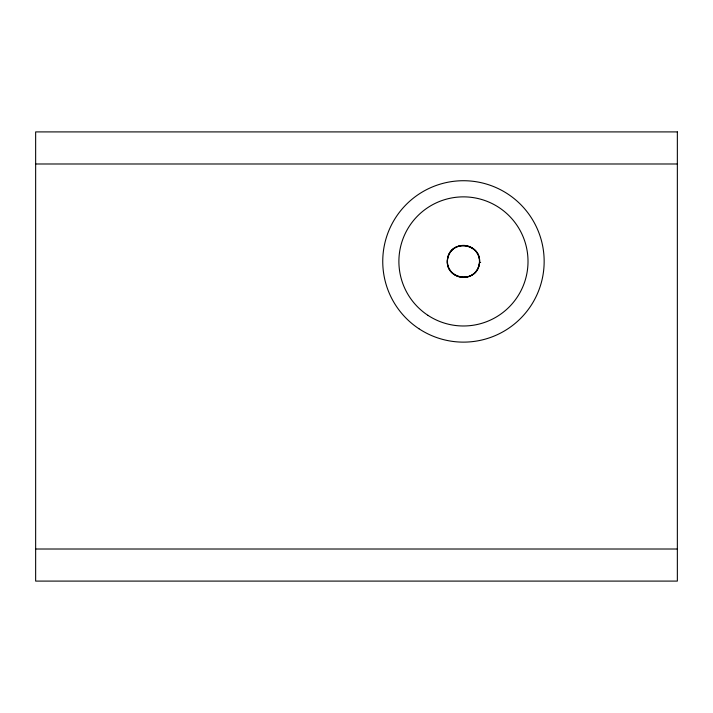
<?xml version="1.0" encoding="UTF-8"?>
<svg xmlns="http://www.w3.org/2000/svg" width="713" height="713" viewBox="0 0 713 713"><rect width="100%" height="100%" fill="white"/><g stroke="black" fill="none" stroke-linecap="round" stroke-linejoin="round"><path stroke-width="1.07" d="M479.573 262.536C478.28 283.257 445.91 281.368 447.336 260.45C448.415 239.425 481.186 241.555 479.573 262.536L480.651 262.464L479.564 262.393M35.65 163.99L677.35 163.99M35.65 549.01L677.35 549.01M447.951 257.268C442.354 277.33 473.762 285.744 478.949 265.575C484.546 245.513 453.138 237.099 447.951 257.268M677.35 131.905L35.65 131.905L35.65 581.095L677.35 581.095L677.35 131.905M455.429 275.316A16.043 16.043 0 0 0 479.493 261.421A16.043 16.043 0 0 0 455.429 247.527A16.043 16.043 0 0 0 455.429 275.316M418.959 328.755A80.703 80.703 0 0 0 544.01 266.288A80.703 80.703 0 0 0 427.381 189.23A80.703 80.703 0 0 0 418.959 328.755M427.862 315.289A64.562 64.562 0 0 0 527.896 265.316A64.562 64.562 0 0 0 434.6 203.668A64.562 64.562 0 0 0 427.862 315.289"/></g></svg>
